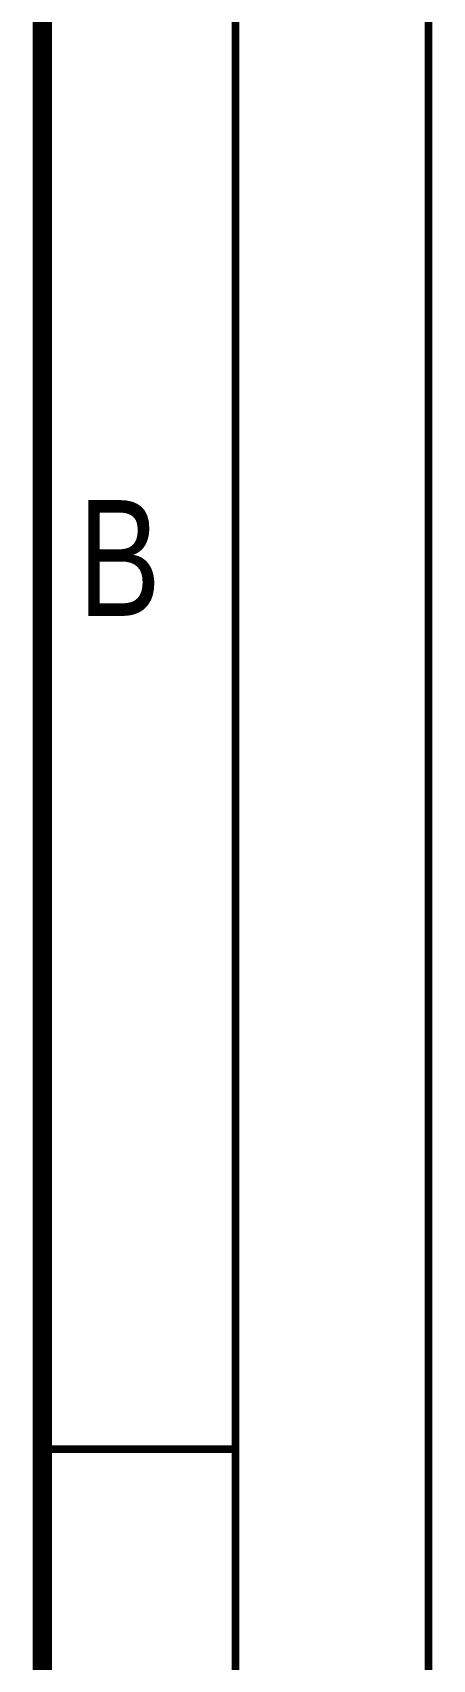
# Model space of a CAD drawing. Header units: millimetres. Extents: x 0 to 420, y 0 to 297.
# Drawn here: x 409.75 to 420.1, y 189.21 to 231.33 of the extents above; entities that cross this region are included whole.
import ezdxf

# ---------------------------------------------------------------- set-up
doc = ezdxf.new("R2010")
doc.units = ezdxf.units.MM
doc.header["$LTSCALE"] = 23.1
doc.layers.get('0').update_dxf_attribs({"linetype": 'CONTINUOUS'})
doc.styles.get("Standard").update_dxf_attribs({"font": 'txt', "width": 0.8})

msp = doc.modelspace()

# ---------------------------------------------------------------- linework, layer by layer
at = {"color": 7, "linetype": 'CONTINUOUS'}
for points, const_width in [([(420, 0), (420, 297)], 0.199), ([(415, 5), (415, 292)], 0.199), ([(410, 10), (410, 287)], 0.499), ([(415, 194.65), (410, 194.65)], 0.199)]:
    msp.add_lwpolyline(points, dxfattribs=dict(at, const_width=const_width))

# ---------------------------------------------------------------- texts
at = {"color": 7, "linetype": 'CONTINUOUS', "insert": (410.9286, 219.225), "char_height": 3, "width": 2.4, "attachment_point": 1, "line_spacing_factor": 0.9}
msp.add_mtext('B', dxfattribs=at)

doc.saveas('drawing.dxf')
